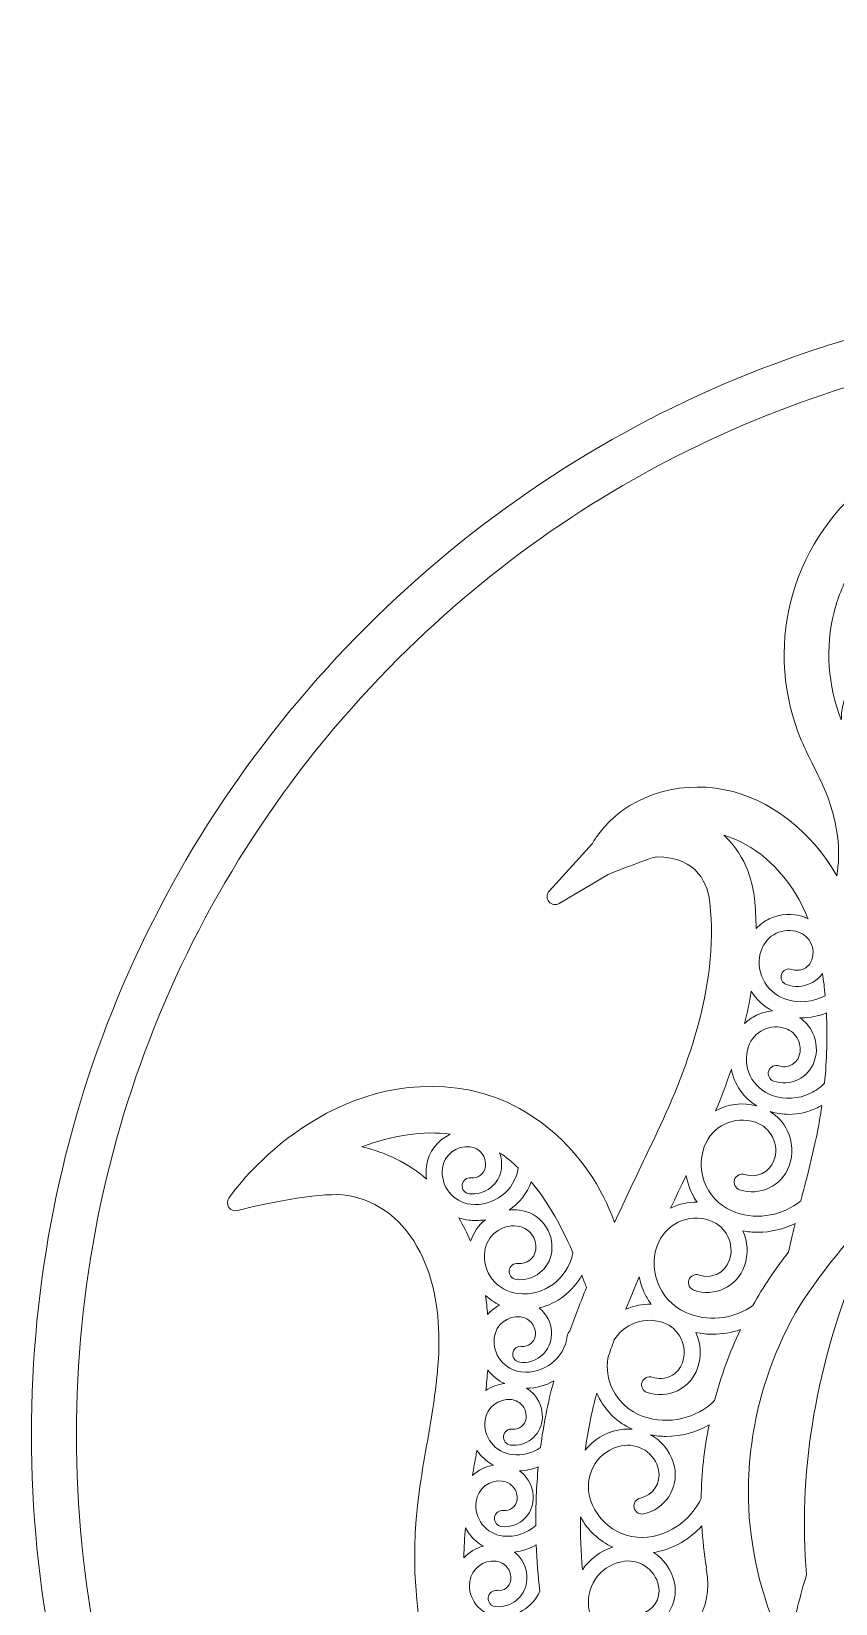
# Model space of a CAD drawing. Header units: millimetres. Extents: x 19 to 1318, y -340 to -7.
# Drawn here: x 364.5 to 464.4, y -211.7 to -16.1 of the extents above; entities that cross this region are included whole.
import ezdxf

# ---------------------------------------------------------------- set-up
doc = ezdxf.new("R2010")
doc.units = ezdxf.units.MM
doc.header["$MEASUREMENT"] = 0
doc.layers.add('Layer 3', color=7, linetype='Continuous')

msp = doc.modelspace()

# ---------------------------------------------------------------- linework, layer by layer
at = {"layer": 'Layer 3', "lineweight": 0}
for points, knots in [([(636.31, -108.14), (635.92, -108.02), (635.55, -107.91), (635.17, -107.8), (635.68, -107.38), (636.16, -106.92), (636.6, -106.43), (641.1, -101.44), (641.1, -94.13), (640.72, -91.73), (639.22, -82.34), (634.47, -74.91), (626.58, -69.65), (619.1, -64.65), (610.28, -62.69), (604.2, -61.92), (598.25, -61.16), (590.38, -60.42), (581.98, -61.28), (582.55, -59.55), (583.48, -57.86), (584.4, -56.21), (584.98, -55.16), (585.58, -54.07), (586.11, -52.93), (587.65, -49.61), (588.66, -46.16), (589.12, -42.67), (590.14, -34.78), (587.96, -27.54), (583.15, -22.79), (578.72, -18.42), (572.08, -16.11), (565.83, -16.79), (563.23, -17.07), (556.75, -18.79), (552.72, -28.72), (552.72, -28.72), (552.21, -29.96), (552.21, -29.96), (552.21, -29.96), (552.14, -30.21), (552.14, -30.21), (548.43, -26.86), (544.25, -24.52), (540.03, -23.42), (534.81, -22.07), (520.97, -18.48), (512.19, -30.23), (509.85, -33.37), (508.95, -38.5), (510.15, -41.9), (510.86, -43.92), (512.21, -45.3), (514.06, -45.88), (514.06, -45.88), (514.72, -46.06), (514.72, -46.06), (514.72, -46.06), (517.06, -46.69), (517.06, -46.69), (517.06, -46.69), (516.52, -43.91), (516.52, -43.91), (516.21, -42.32), (516.74, -40.64), (518.01, -39.19), (519.59, -37.39), (521.94, -36.32), (524.18, -36.42), (528.28, -36.6), (532.27, -39.71), (534.35, -44.34), (535.27, -46.4), (535.88, -48.79), (536.21, -51.63), (526.53, -49.58), (516.57, -48.55), (506.59, -48.55), (468.63, -48.55), (432.93, -63.33), (406.09, -90.18), (379.24, -117.02), (364.46, -152.71), (364.46, -190.68), (364.46, -228.64), (379.24, -264.33), (406.09, -291.18), (413.19, -298.28), (421.48, -305.07), (429.43, -310.29), (432.58, -314.84), (437.41, -318.61), (443.05, -320.92), (447.38, -322.68), (452, -323.67), (456.77, -323.85), (472.67, -329.79), (489.43, -332.81), (506.59, -332.81), (523.09, -332.81), (539.25, -330.01), (554.64, -324.5), (558.35, -323.95), (562.33, -322.86), (565.85, -321.43), (569.27, -320.03), (572.33, -317.99), (574.92, -315.36), (586.69, -308.89), (597.52, -300.75), (607.09, -291.18), (633.93, -264.33), (648.72, -228.64), (648.72, -190.68), (648.72, -174.79), (646.13, -159.21), (641.03, -144.38), (643.44, -144.74), (645.81, -144.29), (647.76, -143.09), (651.17, -141), (653.54, -137.05), (654.11, -132.52), (655.16, -124.22), (652.92, -113.25), (636.31, -108.14)], [0, 0, 0, 0, 1, 1, 1, 2, 2, 2, 3, 3, 3, 4, 4, 4, 5, 5, 5, 6, 6, 6, 7, 7, 7, 8, 8, 8, 9, 9, 9, 10, 10, 10, 11, 11, 11, 12, 12, 12, 13, 13, 13, 14, 14, 14, 15, 15, 15, 16, 16, 16, 17, 17, 17, 18, 18, 18, 19, 19, 19, 20, 20, 20, 21, 21, 21, 22, 22, 22, 23, 23, 23, 24, 24, 24, 25, 25, 25, 26, 26, 26, 27, 27, 27, 28, 28, 28, 29, 29, 29, 30, 30, 30, 31, 31, 31, 32, 32, 32, 33, 33, 33, 34, 34, 34, 35, 35, 35, 36, 36, 36, 37, 37, 37, 38, 38, 38, 39, 39, 39, 40, 40, 40, 41, 41, 41, 42, 42, 42, 42]), ([(425.97, -291.03), (424.75, -293.62), (424.24, -296.66), (424.49, -299.78), (419.39, -295.93), (414.54, -291.72), (410.05, -287.22), (384.26, -261.43), (370.06, -227.15), (370.06, -190.68), (370.06, -154.21), (384.26, -119.92), (410.05, -94.13), (410.05, -94.13), (410.05, -94.13), (410.05, -94.13), (433.54, -70.64), (464.3, -56.69), (497.22, -54.46), (496.69, -54.73), (496.17, -55.03), (495.65, -55.34), (491.38, -57.89), (488.4, -61.84), (487.03, -66.76), (485.87, -70.95), (485.99, -75.66), (487.37, -79.69), (489.15, -84.89), (492.71, -88.28), (496.95, -88.86), (496.95, -88.86), (500.96, -89.34), (500.65, -88.94), (500.65, -88.94), (500.51, -88.76), (500.51, -88.76), (500.51, -88.76), (505.68, -88.2), (505.68, -88.2), (506.12, -88.15), (506.48, -87.81), (506.56, -87.36), (506.63, -86.92), (506.39, -86.48), (505.99, -86.29), (505.99, -86.29), (500.18, -83.63), (500.18, -83.63), (499.34, -83.25), (498.29, -81.23), (498.18, -79.21), (498.1, -77.76), (498.45, -75.04), (501.65, -73.14), (504.37, -71.53), (507.3, -71.07), (510.13, -71.81), (513.14, -72.6), (515.82, -74.7), (517.49, -77.59), (520.69, -84.22), (519.76, -91.4), (514.72, -98.94), (509.81, -106.27), (502.02, -112.61), (496.59, -116.75), (495.17, -117.83), (493.57, -118.93), (491.75, -120.07), (491.57, -117.61), (491, -115.27), (490.51, -113.31), (489.54, -109.37), (488.53, -105.29), (486.39, -101.51), (484.53, -98.23), (482, -95.54), (479.54, -92.92), (479.54, -92.92), (478.98, -92.32), (478.98, -92.32), (476.53, -89.71), (474.22, -87.11), (472.85, -84.13), (471.46, -81.1), (471.31, -78.03), (472.45, -75.72), (472.45, -75.72), (476.01, -68.47), (476.01, -68.47), (476.22, -68.05), (476.1, -67.54), (475.74, -67.25), (475.37, -66.96), (474.85, -66.96), (474.48, -67.26), (474.48, -67.26), (468.19, -72.37), (468.19, -72.37), (463.6, -76.1), (460.28, -81.3), (458.84, -87), (457.4, -92.7), (457.86, -98.83), (460.14, -104.26), (460.61, -105.39), (461.15, -106.48), (461.68, -107.53), (462.05, -108.27), (462.47, -109.1), (462.83, -109.91), (464.87, -114.48), (465.03, -118.3), (464.56, -121.14), (461.38, -115.56), (456.19, -111.57), (450.62, -110.44), (444.54, -109.22), (438.27, -111.43), (434.98, -115.94), (434.67, -116.31), (434.4, -116.7), (434.18, -117.13), (434.18, -117.13), (428.81, -123.06), (428.81, -123.06), (428.48, -123.43), (428.47, -123.99), (428.78, -124.37), (429.1, -124.75), (429.64, -124.85), (430.07, -124.6), (430.07, -124.6), (436.15, -120.99), (436.15, -120.99), (439.25, -119.75), (441.59, -118.9), (442.08, -118.79), (442.08, -118.79), (442.1, -118.79), (442.1, -118.79), (447.39, -118.79), (448.56, -122.38), (448.79, -124.52), (449.91, -135.25), (445.71, -145.76), (441.93, -153.71), (441.93, -153.71), (441, -155.65), (441, -155.65), (439.66, -158.47), (438.28, -161.36), (436.94, -164.3), (433.69, -155.25), (426.1, -148.66), (417.37, -147.57), (400.45, -145.44), (389.63, -160.38), (389.52, -160.53), (389.52, -160.53), (389, -161.25), (389, -161.25), (388.76, -161.59), (388.76, -162.05), (388.99, -162.4), (389.23, -162.74), (389.65, -162.91), (390.06, -162.8), (390.06, -162.8), (390.92, -162.59), (390.92, -162.59), (394.12, -161.8), (400.92, -160.44), (403.74, -160.91), (407.6, -161.56), (410.8, -164.07), (412.76, -167.97), (416.48, -175.39), (415, -183.87), (413.58, -192.07), (413.24, -193.97), (412.9, -195.93), (412.64, -197.85), (410.15, -215.75), (416.21, -233.54), (429.27, -246.66), (436.1, -253.52), (444.52, -258.52), (453.63, -261.13), (455.97, -264.62), (458.52, -267.17), (461.41, -268.91), (462.28, -269.43), (463.34, -269.98), (464.68, -270.09), (465.66, -270.16), (466.63, -269.99), (467.57, -269.58), (468.51, -271.29), (469.55, -272.96), (470.64, -274.55), (470.68, -276.32), (470.6, -277.96), (470.41, -279.56), (469.63, -286.26), (466.67, -292), (462.28, -295.29), (460.1, -296.92), (457.33, -298.17), (454.03, -298.99), (450.66, -299.83), (440.75, -299), (438.02, -295.17), (436.73, -293.36), (437.27, -290.69), (439.61, -287.24), (439.61, -287.24), (441.62, -284.27), (441.62, -284.27), (441.84, -283.96), (441.85, -283.55), (441.67, -283.22), (441.48, -282.89), (441.11, -282.69), (440.74, -282.71), (440.74, -282.71), (437.13, -282.94), (437.13, -282.94), (432.54, -283.22), (428.16, -286.4), (425.97, -291.03)], [0, 0, 0, 0, 1, 1, 1, 2, 2, 2, 3, 3, 3, 4, 4, 4, 5, 5, 5, 6, 6, 6, 7, 7, 7, 8, 8, 8, 9, 9, 9, 10, 10, 10, 11, 11, 11, 12, 12, 12, 13, 13, 13, 14, 14, 14, 15, 15, 15, 16, 16, 16, 17, 17, 17, 18, 18, 18, 19, 19, 19, 20, 20, 20, 21, 21, 21, 22, 22, 22, 23, 23, 23, 24, 24, 24, 25, 25, 25, 26, 26, 26, 27, 27, 27, 28, 28, 28, 29, 29, 29, 30, 30, 30, 31, 31, 31, 32, 32, 32, 33, 33, 33, 34, 34, 34, 35, 35, 35, 36, 36, 36, 37, 37, 37, 38, 38, 38, 39, 39, 39, 40, 40, 40, 41, 41, 41, 42, 42, 42, 43, 43, 43, 44, 44, 44, 45, 45, 45, 46, 46, 46, 47, 47, 47, 48, 48, 48, 49, 49, 49, 50, 50, 50, 51, 51, 51, 52, 52, 52, 53, 53, 53, 54, 54, 54, 55, 55, 55, 56, 56, 56, 57, 57, 57, 58, 58, 58, 59, 59, 59, 60, 60, 60, 61, 61, 61, 62, 62, 62, 63, 63, 63, 64, 64, 64, 65, 65, 65, 66, 66, 66, 67, 67, 67, 68, 68, 68, 69, 69, 69, 70, 70, 70, 71, 71, 71, 72, 72, 72, 73, 73, 73, 74, 74, 74, 75, 75, 75, 76, 76, 76, 77, 77, 77, 77]), ([(472.63, -94.84), (468.99, -94.4), (465.65, -97.01), (465.18, -100.64), (465.13, -101.02), (465.12, -101.39), (465.12, -101.77), (463.43, -97.52), (463.11, -92.77), (464.23, -88.35), (464.72, -86.4), (465.51, -84.49), (466.54, -82.71), (466.82, -83.97), (467.24, -85.22), (467.79, -86.42), (469.34, -89.79), (471.63, -92.54), (474.11, -95.23), (473.64, -95.03), (473.15, -94.9), (472.63, -94.84)], [0, 0, 0, 0, 1, 1, 1, 2, 2, 2, 3, 3, 3, 4, 4, 4, 5, 5, 5, 6, 6, 6, 7, 7, 7, 7]), ([(460.47, -126.27), (459.05, -125.77), (457.52, -125.86), (456.17, -126.51), (455.54, -126.81), (454.99, -127.22), (454.53, -127.71), (454.52, -126.46), (454.45, -125.21), (454.32, -123.94), (454.17, -122.54), (453.5, -118.77), (450.51, -116.11), (454.22, -117.19), (457.65, -120.11), (459.84, -124.07), (460.26, -124.83), (460.63, -125.64), (460.98, -126.49), (460.81, -126.41), (460.64, -126.33), (460.47, -126.27)], [0, 0, 0, 0, 1, 1, 1, 2, 2, 2, 3, 3, 3, 4, 4, 4, 5, 5, 5, 6, 6, 6, 7, 7, 7, 7]), ([(458.11, -136.47), (456.91, -136.05), (455.94, -135.18), (455.39, -134.03), (454.83, -132.88), (454.76, -131.58), (455.18, -130.38), (455.5, -129.46), (456.16, -128.73), (457.03, -128.31), (457.91, -127.89), (458.89, -127.84), (459.8, -128.16), (461.21, -128.65), (461.95, -130.19), (461.46, -131.6), (461.28, -132.09), (460.93, -132.49), (460.46, -132.72), (459.98, -132.94), (459.45, -132.97), (458.96, -132.8), (458.44, -132.61), (457.87, -132.89), (457.68, -133.41), (457.5, -133.93), (457.78, -134.5), (458.3, -134.69), (459.29, -135.03), (460.37, -134.98), (461.32, -134.52), (461.91, -134.24), (462.41, -133.82), (462.78, -133.31), (462.92, -134.2), (463.03, -135.11), (463.11, -136.07), (461.63, -136.87), (459.83, -137.07), (458.11, -136.47)], [0, 0, 0, 0, 1, 1, 1, 2, 2, 2, 3, 3, 3, 4, 4, 4, 5, 5, 5, 6, 6, 6, 7, 7, 7, 8, 8, 8, 9, 9, 9, 10, 10, 10, 11, 11, 11, 12, 12, 12, 13, 13, 13, 13]), ([(453.92, -135.51), (454.56, -136.56), (455.48, -137.41), (456.58, -137.97), (455.89, -138.03), (455.21, -138.2), (454.58, -138.51), (454.02, -138.77), (453.53, -139.12), (453.1, -139.54), (453.42, -138.22), (453.7, -136.87), (453.92, -135.51)], [0, 0, 0, 0, 1, 1, 1, 2, 2, 2, 3, 3, 3, 4, 4, 4, 4]), ([(453.59, -142.38), (453.91, -141.47), (454.57, -140.73), (455.44, -140.31), (456.31, -139.89), (457.3, -139.84), (458.21, -140.16), (458.89, -140.4), (459.44, -140.89), (459.75, -141.54), (460.06, -142.19), (460.1, -142.92), (459.86, -143.6), (459.69, -144.09), (459.33, -144.49), (458.86, -144.72), (458.39, -144.94), (457.86, -144.97), (457.37, -144.8), (456.85, -144.62), (456.27, -144.89), (456.09, -145.41), (455.91, -145.93), (456.18, -146.5), (456.7, -146.69), (457.7, -147.04), (458.78, -146.98), (459.73, -146.52), (460.68, -146.06), (461.4, -145.26), (461.75, -144.26), (462.17, -143.08), (462.1, -141.8), (461.55, -140.67), (461.18, -139.91), (460.63, -139.27), (459.94, -138.81), (460.02, -138.81), (460.09, -138.82), (460.17, -138.82), (461.23, -138.82), (462.28, -138.61), (463.26, -138.22), (463.39, -141.12), (463.32, -144.04), (463.04, -146.94), (462.53, -147.45), (461.94, -147.89), (461.28, -148.21), (459.78, -148.93), (458.09, -149.02), (456.52, -148.47), (454.03, -147.6), (452.72, -144.87), (453.59, -142.38)], [0, 0, 0, 0, 1, 1, 1, 2, 2, 2, 3, 3, 3, 4, 4, 4, 5, 5, 5, 6, 6, 6, 7, 7, 7, 8, 8, 8, 9, 9, 9, 10, 10, 10, 11, 11, 11, 12, 12, 12, 13, 13, 13, 14, 14, 14, 15, 15, 15, 16, 16, 16, 17, 17, 17, 18, 18, 18, 18]), ([(451.45, -145.22), (451.81, -147.09), (452.94, -148.77), (454.61, -149.77), (452.85, -149.3), (451.03, -149.56), (449.5, -150.38), (450.18, -148.73), (450.85, -147.01), (451.45, -145.22)], [0, 0, 0, 0, 1, 1, 1, 2, 2, 2, 3, 3, 3, 3]), ([(456.6, -153.71), (457.03, -154.61), (457.08, -155.63), (456.75, -156.58), (456.22, -158.04), (454.6, -158.82), (453.13, -158.32), (452.61, -158.13), (452.04, -158.41), (451.86, -158.93), (451.68, -159.46), (451.95, -160.03), (452.48, -160.21), (454.98, -161.07), (457.74, -159.74), (458.63, -157.25), (459.15, -155.8), (459.07, -154.23), (458.4, -152.85), (457.93, -151.86), (457.19, -151.06), (456.29, -150.49), (457.04, -150.71), (457.82, -150.83), (458.59, -150.83), (459.8, -150.83), (461.01, -150.55), (462.14, -150.01), (462.33, -149.92), (462.52, -149.81), (462.7, -149.71), (462.58, -150.53), (462.46, -151.35), (462.31, -152.17), (461.78, -155.01), (461.04, -157.91), (460.31, -160.72), (460.31, -160.72), (460.26, -160.92), (460.26, -160.92), (460.21, -161.14), (460.15, -161.36), (460.09, -161.58), (457.91, -163.37), (454.87, -164.02), (452.02, -163.04), (450.39, -162.48), (449.09, -161.32), (448.34, -159.77), (447.6, -158.23), (447.51, -156.49), (448.09, -154.87), (449.01, -152.28), (451.86, -150.91), (454.45, -151.81), (455.4, -152.14), (456.16, -152.81), (456.6, -153.71)], [0, 0, 0, 0, 1, 1, 1, 2, 2, 2, 3, 3, 3, 4, 4, 4, 5, 5, 5, 6, 6, 6, 7, 7, 7, 8, 8, 8, 9, 9, 9, 10, 10, 10, 11, 11, 11, 12, 12, 12, 13, 13, 13, 14, 14, 14, 15, 15, 15, 16, 16, 16, 17, 17, 17, 18, 18, 18, 19, 19, 19, 19]), ([(413.57, -157.27), (413.5, -157.81), (413.51, -158.35), (413.58, -158.88), (411.34, -156.94), (408.53, -155.55), (405.54, -154.88), (409.21, -153.43), (413.25, -152.83), (416.51, -153.31), (414.97, -154.01), (413.8, -155.47), (413.57, -157.27)], [0, 0, 0, 0, 1, 1, 1, 2, 2, 2, 3, 3, 3, 4, 4, 4, 4]), ([(419.04, -162.01), (417.97, -161.88), (417.02, -161.34), (416.36, -160.5), (415.7, -159.65), (415.41, -158.6), (415.55, -157.53), (415.77, -155.86), (417.3, -154.67), (418.96, -154.87), (419.55, -154.94), (420.08, -155.23), (420.44, -155.7), (420.8, -156.16), (420.96, -156.74), (420.88, -157.33), (420.77, -158.2), (419.97, -158.83), (419.1, -158.72), (418.55, -158.65), (418.05, -159.05), (417.99, -159.6), (417.92, -160.14), (418.31, -160.64), (418.86, -160.71), (420.82, -160.94), (422.62, -159.54), (422.87, -157.59), (422.95, -156.91), (422.87, -156.23), (422.65, -155.61), (423.39, -156.11), (424.17, -156.73), (424.97, -157.5), (424.54, -160.33), (421.91, -162.35), (419.04, -162.01)], [0, 0, 0, 0, 1, 1, 1, 2, 2, 2, 3, 3, 3, 4, 4, 4, 5, 5, 5, 6, 6, 6, 7, 7, 7, 8, 8, 8, 9, 9, 9, 10, 10, 10, 11, 11, 11, 12, 12, 12, 12]), ([(424.89, -173.12), (423.63, -172.97), (422.52, -172.34), (421.74, -171.35), (420.97, -170.36), (420.63, -169.12), (420.8, -167.87), (421.05, -165.9), (422.86, -164.49), (424.83, -164.73), (425.54, -164.81), (426.17, -165.16), (426.6, -165.72), (427.04, -166.28), (427.23, -166.98), (427.13, -167.68), (427, -168.75), (426.02, -169.51), (424.95, -169.38), (424.4, -169.32), (423.91, -169.71), (423.84, -170.26), (423.78, -170.81), (424.17, -171.31), (424.72, -171.37), (426.87, -171.63), (428.84, -170.09), (429.12, -167.94), (429.28, -166.7), (428.94, -165.47), (428.18, -164.49), (427.41, -163.51), (426.31, -162.89), (425.07, -162.74), (424.65, -162.69), (424.25, -162.69), (423.85, -162.73), (425.08, -161.88), (426.04, -160.67), (426.58, -159.23), (428.3, -161.29), (430.08, -164.13), (431.76, -168.05), (431.17, -171.26), (428.16, -173.52), (424.89, -173.12)], [0, 0, 0, 0, 1, 1, 1, 2, 2, 2, 3, 3, 3, 4, 4, 4, 5, 5, 5, 6, 6, 6, 7, 7, 7, 8, 8, 8, 9, 9, 9, 10, 10, 10, 11, 11, 11, 12, 12, 12, 13, 13, 13, 14, 14, 14, 15, 15, 15, 15]), ([(445.83, -158.42), (445.96, -159.18), (446.2, -159.93), (446.54, -160.64), (446.73, -161.03), (446.95, -161.4), (447.19, -161.75), (446.1, -161.73), (445.01, -161.96), (443.99, -162.45), (443.96, -162.47), (443.93, -162.49), (443.9, -162.5), (444.53, -161.16), (445.17, -159.81), (445.83, -158.42)], [0, 0, 0, 0, 1, 1, 1, 2, 2, 2, 3, 3, 3, 4, 4, 4, 5, 5, 5, 5]), ([(460.8, -208.11), (460.39, -209.4), (460.02, -210.74), (459.69, -212.11), (459.69, -212.13), (459.68, -212.16), (459.68, -212.18), (459.36, -213.25), (458.88, -216.14), (458.56, -218.44), (458.24, -217.79), (457.95, -217.15), (457.67, -216.51), (455.08, -210.53), (453.7, -204.56), (453.58, -198.79), (453.4, -190.42), (455.56, -182.13), (459.83, -174.82), (462.93, -169.93), (467.32, -164.86), (470.91, -161.05), (469.4, -164.06), (468.05, -167.09), (466.86, -170.11), (461.77, -183.06), (459.73, -195.85), (460.8, -208.11)], [0, 0, 0, 0, 1, 1, 1, 2, 2, 2, 3, 3, 3, 4, 4, 4, 5, 5, 5, 6, 6, 6, 7, 7, 7, 8, 8, 8, 9, 9, 9, 9]), ([(418.81, -163.99), (419.1, -164.03), (419.39, -164.04), (419.68, -164.04), (420.09, -164.04), (420.49, -164), (420.89, -163.94), (420.04, -164.62), (419.38, -165.54), (419.04, -166.62), (418.62, -165.62), (418.13, -164.65), (417.56, -163.7), (417.96, -163.84), (418.37, -163.94), (418.81, -163.99)], [0, 0, 0, 0, 1, 1, 1, 2, 2, 2, 3, 3, 3, 4, 4, 4, 5, 5, 5, 5]), ([(448.79, -164.03), (450.83, -164.75), (451.91, -166.99), (451.19, -169.03), (450.66, -170.55), (448.98, -171.36), (447.45, -170.82), (446.93, -170.64), (446.36, -170.91), (446.18, -171.44), (445.99, -171.96), (446.27, -172.53), (446.79, -172.71), (449.36, -173.61), (452.18, -172.26), (453.08, -169.69), (453.6, -168.21), (453.49, -166.66), (452.89, -165.32), (453.51, -165.44), (454.12, -165.5), (454.74, -165.5), (456.36, -165.5), (457.95, -165.11), (459.39, -164.4), (459.33, -164.63), (459.27, -164.86), (459.22, -165.09), (459, -165.99), (458.79, -166.93), (458.56, -167.97), (456.91, -170.06), (455.42, -172.29), (454.13, -174.61), (451.93, -176.16), (449.05, -176.66), (446.33, -175.7), (444.64, -175.11), (443.29, -173.9), (442.52, -172.29), (441.74, -170.68), (441.64, -168.87), (442.23, -167.19), (442.69, -165.89), (443.62, -164.85), (444.86, -164.25), (446.1, -163.66), (447.49, -163.58), (448.79, -164.03)], [0, 0, 0, 0, 1, 1, 1, 2, 2, 2, 3, 3, 3, 4, 4, 4, 5, 5, 5, 6, 6, 6, 7, 7, 7, 8, 8, 8, 9, 9, 9, 10, 10, 10, 11, 11, 11, 12, 12, 12, 13, 13, 13, 14, 14, 14, 15, 15, 15, 16, 16, 16, 16]), ([(432.87, -170.85), (433.13, -171.55), (433.3, -172.02), (433.45, -172.36), (432.7, -174.21), (432.02, -176.01), (431.39, -177.78), (431.21, -177.94), (431.09, -178.15), (431.06, -178.41), (430.7, -181.2), (428.13, -183.2), (425.33, -182.87), (424.31, -182.74), (423.39, -182.23), (422.76, -181.42), (422.13, -180.61), (421.85, -179.6), (421.99, -178.57), (422.19, -176.98), (423.66, -175.84), (425.25, -176.03), (425.81, -176.09), (426.31, -176.37), (426.65, -176.82), (427, -177.26), (427.15, -177.81), (427.08, -178.37), (426.97, -179.2), (426.21, -179.79), (425.39, -179.69), (424.84, -179.63), (424.34, -180.01), (424.28, -180.56), (424.21, -181.11), (424.6, -181.61), (425.15, -181.67), (427.06, -181.9), (428.81, -180.54), (429.06, -178.63), (429.2, -177.53), (428.91, -176.45), (428.23, -175.59), (428.04, -175.34), (427.81, -175.12), (427.57, -174.92), (429.82, -174.37), (431.76, -172.88), (432.87, -170.85)], [0, 0, 0, 0, 1, 1, 1, 2, 2, 2, 3, 3, 3, 4, 4, 4, 5, 5, 5, 6, 6, 6, 7, 7, 7, 8, 8, 8, 9, 9, 9, 10, 10, 10, 11, 11, 11, 12, 12, 12, 13, 13, 13, 14, 14, 14, 15, 15, 15, 16, 16, 16, 16]), ([(440.01, -171.05), (440.15, -171.77), (440.39, -172.48), (440.71, -173.16), (440.93, -173.62), (441.2, -174.05), (441.49, -174.45), (440.42, -174.42), (439.35, -174.63), (438.34, -175.08), (438.88, -173.73), (439.44, -172.38), (440.01, -171.05)], [0, 0, 0, 0, 1, 1, 1, 2, 2, 2, 3, 3, 3, 4, 4, 4, 4]), ([(421.16, -175.73), (421.1, -174.94), (421.01, -174.15), (420.89, -173.36), (421.41, -173.85), (422.01, -174.25), (422.66, -174.55), (422.09, -174.84), (421.58, -175.24), (421.16, -175.73)], [0, 0, 0, 0, 1, 1, 1, 2, 2, 2, 3, 3, 3, 3]), ([(436.1, -181.17), (436.36, -180.4), (436.62, -179.63), (436.9, -178.88), (437.41, -178.06), (438.14, -177.39), (439.04, -176.96), (440.28, -176.36), (441.67, -176.29), (442.97, -176.74), (443.96, -177.09), (444.75, -177.8), (445.2, -178.74), (445.65, -179.68), (445.71, -180.75), (445.37, -181.73), (445.11, -182.47), (444.58, -183.07), (443.87, -183.4), (443.16, -183.74), (442.37, -183.79), (441.63, -183.53), (441.11, -183.35), (440.54, -183.62), (440.35, -184.14), (440.17, -184.66), (440.45, -185.23), (440.97, -185.42), (442.21, -185.85), (443.55, -185.78), (444.74, -185.21), (445.92, -184.64), (446.82, -183.64), (447.25, -182.39), (447.77, -180.93), (447.69, -179.36), (447.04, -177.96), (447.75, -178.11), (448.46, -178.19), (449.16, -178.19), (450.34, -178.19), (451.49, -177.99), (452.58, -177.61), (451.24, -180.44), (450.17, -183.39), (449.37, -186.43), (447.11, -188.65), (443.69, -189.53), (440.5, -188.41), (438.82, -187.82), (437.47, -186.61), (436.69, -185), (436.11, -183.79), (435.91, -182.47), (436.1, -181.17)], [0, 0, 0, 0, 1, 1, 1, 2, 2, 2, 3, 3, 3, 4, 4, 4, 5, 5, 5, 6, 6, 6, 7, 7, 7, 8, 8, 8, 9, 9, 9, 10, 10, 10, 11, 11, 11, 12, 12, 12, 13, 13, 13, 14, 14, 14, 15, 15, 15, 16, 16, 16, 17, 17, 17, 18, 18, 18, 18]), ([(421.18, -182.65), (421.75, -183.38), (422.47, -183.94), (423.28, -184.33), (422.43, -184.41), (421.62, -184.72), (420.94, -185.2), (421.03, -184.36), (421.11, -183.5), (421.17, -182.63), (421.18, -182.64), (421.18, -182.64), (421.18, -182.65)], [0, 0, 0, 0, 1, 1, 1, 2, 2, 2, 3, 3, 3, 4, 4, 4, 4]), ([(427.73, -192.28), (426.73, -192.97), (425.49, -193.31), (424.2, -193.16), (423.17, -193.04), (422.26, -192.52), (421.63, -191.71), (420.99, -190.9), (420.72, -189.89), (420.85, -188.86), (421.06, -187.27), (422.52, -186.13), (424.11, -186.32), (424.67, -186.39), (425.17, -186.67), (425.52, -187.11), (425.86, -187.55), (426.01, -188.11), (425.94, -188.67), (425.84, -189.49), (425.08, -190.08), (424.25, -189.98), (423.7, -189.91), (423.21, -190.31), (423.14, -190.86), (423.08, -191.4), (423.47, -191.9), (424.02, -191.97), (425.93, -192.2), (427.68, -190.83), (427.93, -188.92), (428.07, -187.83), (427.77, -186.75), (427.1, -185.88), (426.78, -185.48), (426.41, -185.15), (425.99, -184.9), (427.2, -184.89), (428.36, -184.57), (429.38, -184), (428.65, -186.66), (428.1, -189.43), (427.73, -192.28)], [0, 0, 0, 0, 1, 1, 1, 2, 2, 2, 3, 3, 3, 4, 4, 4, 5, 5, 5, 6, 6, 6, 7, 7, 7, 8, 8, 8, 9, 9, 9, 10, 10, 10, 11, 11, 11, 12, 12, 12, 13, 13, 13, 14, 14, 14, 14]), ([(434.73, -185.51), (434.78, -185.63), (434.83, -185.75), (434.89, -185.86), (435.78, -187.72), (437.27, -189.17), (439.13, -190.01), (438.55, -189.95), (437.96, -189.99), (437.37, -190.11), (435.74, -190.45), (434.31, -191.32), (433.28, -192.6), (433.62, -190.16), (434.1, -187.79), (434.73, -185.51)], [0, 0, 0, 0, 1, 1, 1, 2, 2, 2, 3, 3, 3, 4, 4, 4, 5, 5, 5, 5]), ([(440.72, -192.62), (441.6, -193.2), (442.2, -194.07), (442.41, -195.1), (442.74, -196.68), (441.72, -198.24), (440.14, -198.57), (439.6, -198.68), (439.25, -199.21), (439.37, -199.75), (439.48, -200.29), (440.01, -200.64), (440.55, -200.53), (443.21, -199.97), (444.93, -197.35), (444.37, -194.69), (444.05, -193.14), (443.14, -191.81), (441.82, -190.95), (441.69, -190.86), (441.55, -190.78), (441.41, -190.71), (442.05, -190.83), (442.7, -190.89), (443.34, -190.89), (445.23, -190.89), (447.07, -190.38), (448.68, -189.45), (448.08, -192.45), (447.75, -195.52), (447.7, -198.61), (446.58, -200.95), (444.43, -202.76), (441.7, -203.33), (438.09, -204.08), (434.55, -201.76), (433.79, -198.15), (433.51, -196.81), (433.77, -195.43), (434.52, -194.28), (435.28, -193.13), (436.43, -192.35), (437.78, -192.07), (438.8, -191.85), (439.85, -192.05), (440.72, -192.62)], [0, 0, 0, 0, 1, 1, 1, 2, 2, 2, 3, 3, 3, 4, 4, 4, 5, 5, 5, 6, 6, 6, 7, 7, 7, 8, 8, 8, 9, 9, 9, 10, 10, 10, 11, 11, 11, 12, 12, 12, 13, 13, 13, 14, 14, 14, 15, 15, 15, 15]), ([(419.82, -192.62), (419.89, -192.73), (419.97, -192.84), (420.05, -192.94), (420.56, -193.59), (421.19, -194.11), (421.89, -194.49), (420.9, -194.64), (420, -195.09), (419.28, -195.76), (419.43, -194.88), (419.58, -194.01), (419.73, -193.15), (419.76, -192.98), (419.79, -192.8), (419.82, -192.62)], [0, 0, 0, 0, 1, 1, 1, 2, 2, 2, 3, 3, 3, 4, 4, 4, 5, 5, 5, 5]), ([(423.07, -203.29), (422.04, -203.17), (421.13, -202.65), (420.5, -201.84), (419.86, -201.03), (419.59, -200.02), (419.72, -198.99), (419.92, -197.4), (421.39, -196.26), (422.98, -196.45), (423.54, -196.52), (424.04, -196.8), (424.39, -197.24), (424.73, -197.68), (424.88, -198.24), (424.81, -198.8), (424.71, -199.62), (423.95, -200.21), (423.12, -200.11), (422.57, -200.05), (422.08, -200.44), (422.01, -200.99), (421.95, -201.54), (422.34, -202.03), (422.89, -202.1), (424.79, -202.33), (426.55, -200.96), (426.79, -199.05), (426.94, -197.96), (426.64, -196.88), (425.96, -196.01), (425.71, -195.69), (425.42, -195.41), (425.1, -195.18), (425.92, -195.15), (426.71, -194.98), (427.45, -194.68), (427.23, -197.07), (427.13, -199.51), (427.15, -201.97), (426.08, -202.95), (424.61, -203.47), (423.07, -203.29)], [0, 0, 0, 0, 1, 1, 1, 2, 2, 2, 3, 3, 3, 4, 4, 4, 5, 5, 5, 6, 6, 6, 7, 7, 7, 8, 8, 8, 9, 9, 9, 10, 10, 10, 11, 11, 11, 12, 12, 12, 13, 13, 13, 14, 14, 14, 14]), ([(436.74, -204.68), (435.15, -205.17), (433.83, -206.18), (432.94, -207.48), (432.76, -205.27), (432.67, -203.07), (432.69, -200.89), (433.6, -202.58), (435.03, -203.91), (436.74, -204.68)], [0, 0, 0, 0, 1, 1, 1, 2, 2, 2, 3, 3, 3, 3]), ([(418.21, -206), (418.21, -205.96), (418.21, -205.92), (418.21, -205.88), (418.22, -204.68), (418.29, -203.48), (418.4, -202.27), (418.55, -202.55), (418.72, -202.82), (418.92, -203.07), (419.39, -203.68), (419.97, -204.18), (420.63, -204.55), (419.7, -204.79), (418.86, -205.3), (418.21, -206)], [0, 0, 0, 0, 1, 1, 1, 2, 2, 2, 3, 3, 3, 4, 4, 4, 5, 5, 5, 5]), ([(448.36, -207.16), (448.33, -207.29), (448.33, -207.42), (448.36, -207.56), (449.33, -212.2), (446.34, -216.77), (441.7, -217.74), (438.09, -218.49), (434.55, -216.17), (433.79, -212.56), (433.21, -209.79), (435, -207.06), (437.78, -206.48), (439.89, -206.03), (441.97, -207.4), (442.41, -209.51), (442.74, -211.09), (441.72, -212.65), (440.14, -212.98), (439.6, -213.09), (439.25, -213.62), (439.37, -214.16), (439.48, -214.7), (440.01, -215.05), (440.55, -214.94), (443.21, -214.38), (444.93, -211.76), (444.37, -209.1), (444.03, -207.49), (443.07, -206.17), (441.79, -205.34), (441.89, -205.33), (442, -205.31), (442.11, -205.29), (444.38, -204.81), (446.33, -203.64), (447.78, -202.04), (447.88, -203.75), (448.07, -205.45), (448.36, -207.16)], [0, 0, 0, 0, 1, 1, 1, 2, 2, 2, 3, 3, 3, 4, 4, 4, 5, 5, 5, 6, 6, 6, 7, 7, 7, 8, 8, 8, 9, 9, 9, 10, 10, 10, 11, 11, 11, 12, 12, 12, 13, 13, 13, 13]), ([(418.94, -208.96), (419.14, -207.36), (420.61, -206.23), (422.2, -206.41), (422.76, -206.48), (423.26, -206.76), (423.6, -207.2), (423.95, -207.65), (424.1, -208.2), (424.03, -208.76), (423.92, -209.58), (423.16, -210.18), (422.34, -210.08), (421.79, -210.01), (421.29, -210.4), (421.23, -210.95), (421.16, -211.5), (421.55, -212), (422.1, -212.06), (424.01, -212.29), (425.76, -210.92), (426.01, -209.01), (426.15, -207.92), (425.86, -206.84), (425.18, -205.97), (424.97, -205.71), (424.74, -205.48), (424.48, -205.28), (425.45, -205.16), (426.37, -204.86), (427.2, -204.38), (427.27, -206.29), (427.42, -208.21), (427.64, -210.13), (426.77, -212.19), (424.61, -213.53), (422.28, -213.25), (421.26, -213.13), (420.34, -212.62), (419.71, -211.8), (419.08, -210.99), (418.8, -209.98), (418.94, -208.96)], [0, 0, 0, 0, 1, 1, 1, 2, 2, 2, 3, 3, 3, 4, 4, 4, 5, 5, 5, 6, 6, 6, 7, 7, 7, 8, 8, 8, 9, 9, 9, 10, 10, 10, 11, 11, 11, 12, 12, 12, 13, 13, 13, 14, 14, 14, 14])]:
    msp.add_open_spline(points, degree=3, knots=knots, dxfattribs=at)

doc.saveas('drawing.dxf')
